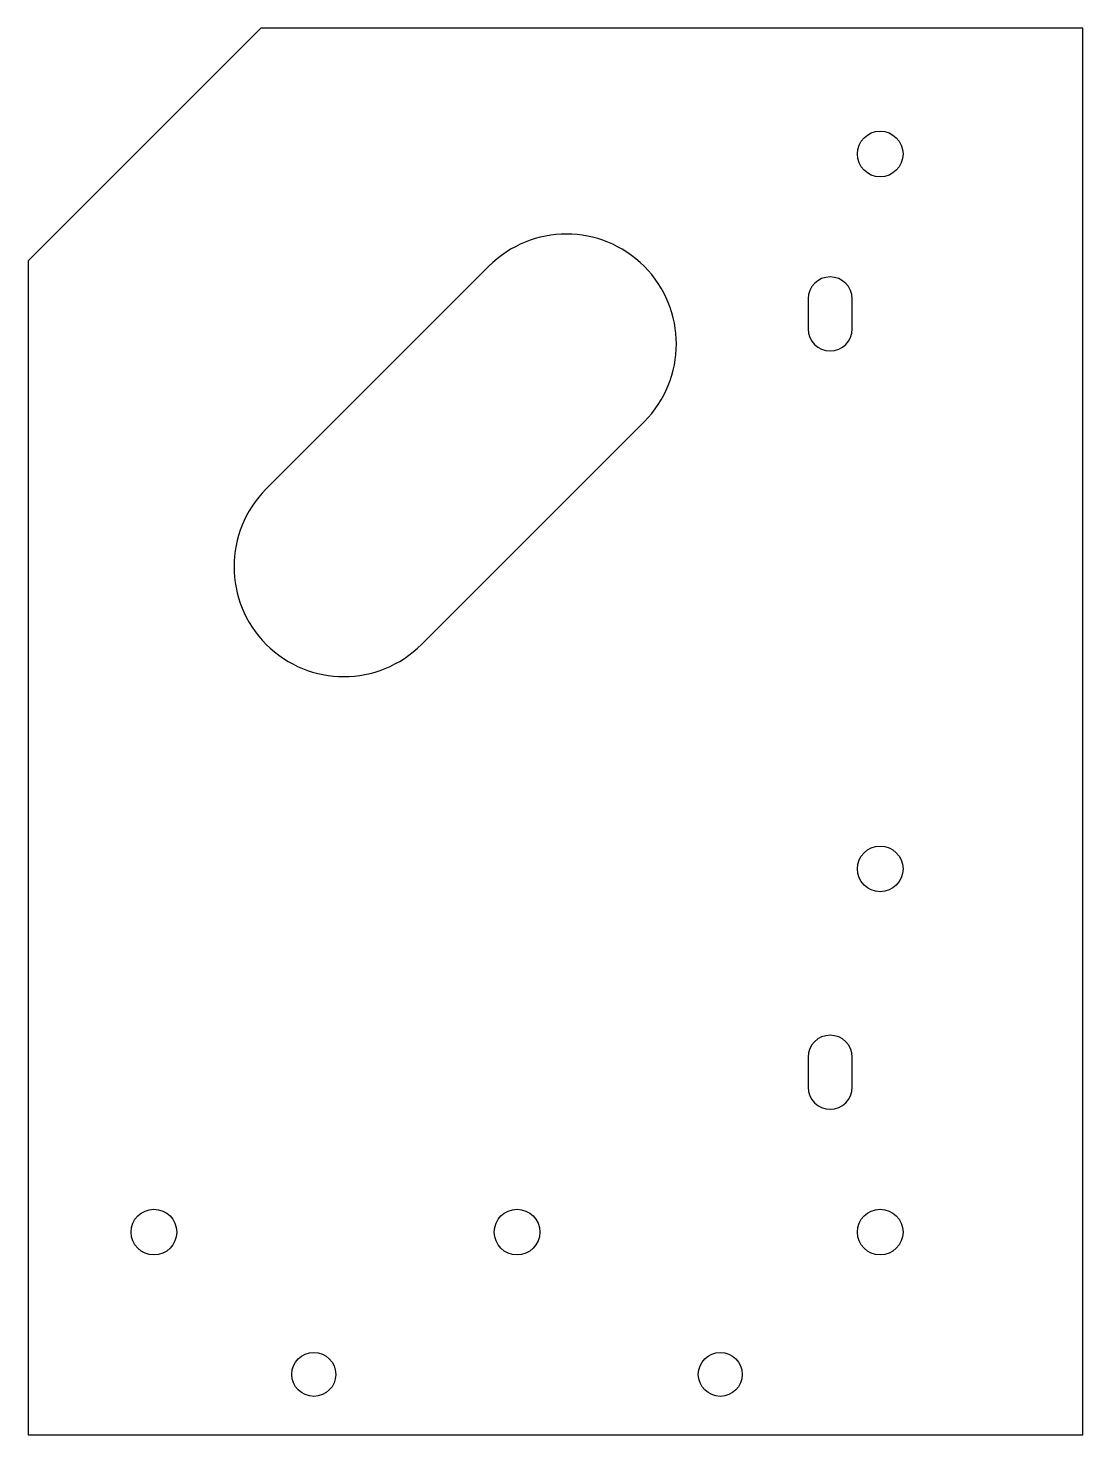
# Model space of a CAD drawing. Header units: inches. Extents: x -5.88 to 0.13, y -0.13 to 7.88.
import ezdxf

# ---------------------------------------------------------------- set-up
doc = ezdxf.new("R2010")
doc.units = ezdxf.units.IN
doc.header["$MEASUREMENT"] = 0
doc.layers.add('profile', color=7, linetype='Continuous')
doc.layers.add('through', color=7, linetype='Continuous')

msp = doc.modelspace()

# ---------------------------------------------------------------- linework, layer by layer
at = {"layer": 'profile'}
for p, q in [((-4.5518, 7.875), (-5.875, 6.5518)), ((0.125, 7.875), (-4.5518, 7.875)), ((0.125, -0.125), (0.125, 7.875)), ((-5.875, 6.5518), (-5.875, -0.125)), ((-5.875, -0.125), (0.125, -0.125))]:
    msp.add_line(p, q, dxfattribs=at)
at = {"layer": 'through'}
for p, q in [((-3.2544, 6.5207), (-3.8876, 5.8876)), ((-1.4375, 6.3352), (-1.4375, 6.25)), ((-1.1875, 6.25), (-1.1875, 6.3352)), ((-1.4375, 6.25), (-1.4375, 6.1648)), ((-1.1875, 6.1648), (-1.1875, 6.25)), ((-3.8876, 5.8876), (-4.5207, 5.2544)), ((-3.0037, 5.0037), (-2.3706, 5.6368)), ((-3.6368, 4.3706), (-3.0037, 5.0037)), ((-1.4375, 2.0227), (-1.4375, 1.9375)), ((-1.1875, 1.9375), (-1.1875, 2.0227)), ((-1.4375, 1.9375), (-1.4375, 1.8523)), ((-1.1875, 1.8523), (-1.1875, 1.9375))]:
    msp.add_line(p, q, dxfattribs=at)
for centre, radius in [((-1.0281, 7.1594), 0.1299), ((-1.0281, 3.0938), 0.1299), ((-5.1594, 1.0281), 0.1299), ((-3.0937, 1.0281), 0.1299), ((-1.0281, 1.0281), 0.1299), ((-4.25, 0.2188), 0.125), ((-1.9375, 0.2188), 0.125)]:
    msp.add_circle(centre, radius, dxfattribs=at)
for centre, radius, start, end in [((-2.8125, 6.0787), 0.625, -405, -225), ((-1.3125, 6.3352), 0.125, -360, -180), ((-1.3125, 6.1648), 0.125, -180, 0), ((-4.0787, 4.8125), 0.625, -225, -45), ((-1.3125, 2.0227), 0.125, -360, -180), ((-1.3125, 1.8523), 0.125, -180, 0)]:
    msp.add_arc(centre, radius, start, end, dxfattribs=at)

doc.saveas('drawing.dxf')
